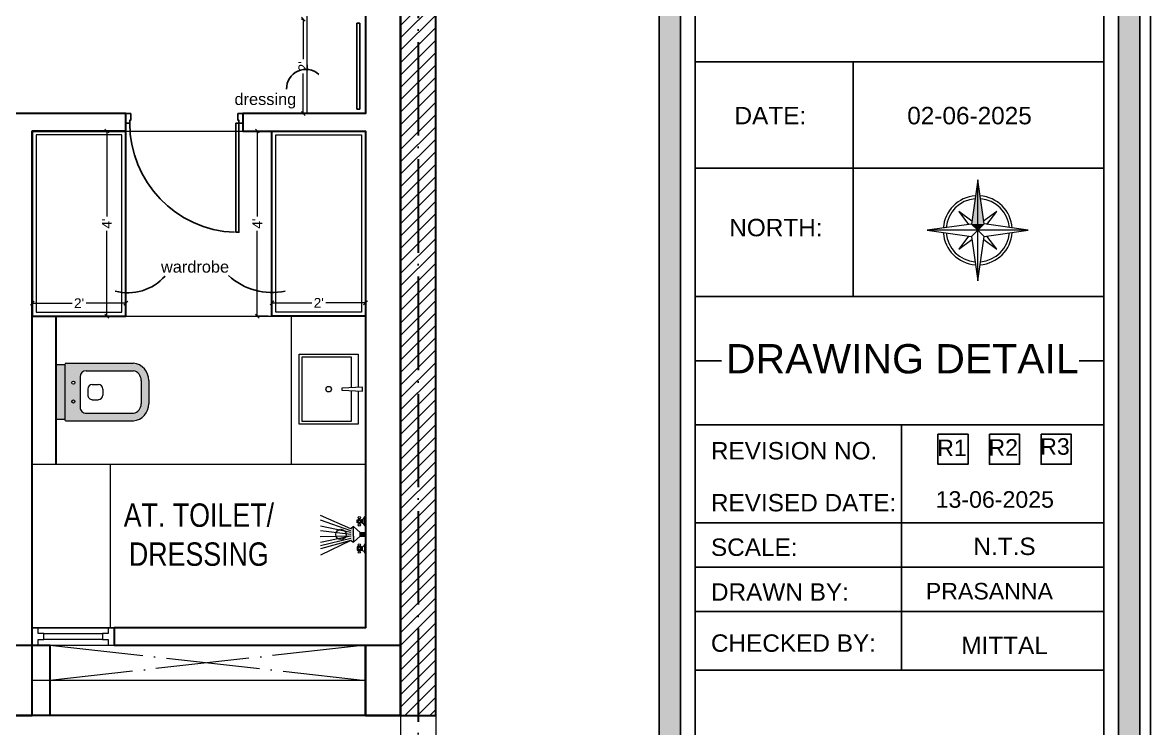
# Model space of a CAD drawing. Header units: millimetres. Extents: x 56222 to 154462, y -172610 to -121287.
# Drawn here: x 154163.2 to 154452.6, y -171728.3 to -171547.1 of the extents above; entities that cross this region are included whole.
import ezdxf
from ezdxf.enums import TextEntityAlignment as Align

# ---------------------------------------------------------------- set-up
doc = ezdxf.new("R2010")
doc.units = ezdxf.units.MM
doc.header["$MEASUREMENT"] = 0
doc.header["$PDMODE"] = 35
doc.linetypes.add('ACAD_ISO04W100', pattern=[30, 24, -3, 0, -3])
doc.layers.get('Defpoints').update_dxf_attribs({"color": 220})
doc.layers.add('AR DOOR', color=40, linetype='Continuous')
doc.layers.add('AR ELE-5', color=134, linetype='Continuous')
for name, color, linetype, lineweight in [('COLUMN', 1, 'Continuous', 30), ('dim05', 1, 'Continuous', 13), ('FURNITURE', 34, 'Continuous', 9), ('GROUND FLOOR', 7, 'Continuous', 9), ('GROUND FLOOR  ( HATCH )', 251, 'Continuous', 9), ('GROUND FLOOR  ( PLINE )', 251, 'Continuous', 30), ('GROUND FLOOR ( DW_RAIL )', 7, 'Continuous', 9), ('Labelling', 1, 'Continuous', 25), ('NAME PLATE', 7, 'Continuous', 25), ('SECOND FLOOR', 7, 'Continuous', 9), ('SECOND FLOOR  ( PLINE )', 251, 'Continuous', 30), ('SECOND FLOOR ( PLine )', 7, 'Continuous', 30), ('SECOND FLOOR ( TEXT )', 7, 'Continuous', 9), ('title block', 7, 'Continuous', 9), ('UTILITY', 48, 'Continuous', 9), ('wall', 7, 'Continuous', 30), ('X_PLOT', 1, 'Continuous', 9)]:
    doc.layers.add(name, color=color, linetype=linetype, lineweight=lineweight)
doc.styles.add('Arial', font='arial.ttf')
doc.styles.add('KATHA', font='swissc.ttf')
doc.styles.get("Standard").update_dxf_attribs({"font": 'arial.ttf', "height": 6})
doc.styles.add('style4', font='ARIALN.TTF')
doc.dimstyles.new('ISO-25', dxfattribs={"dimtxt": 2.5, "dimasz": 1, "dimexe": 0.5, "dimexo": 1, "dimtad": 0, "dimdec": 1, "dimlunit": 4, "dimtxsty": 'Standard', "dimblk": 'OBLIQUE', "dimcen": 2.5, "dimclrd": 1, "dimclre": 1, "dimclrt": 5, "dimadec": 0, "dimazin": 0, "dimtfac": 1, "dimtdec": 1, "dimtmove": 0, "dimatfit": 3, "dimfxl": 1, "dimlwd": -1, "dimarcsym": 0})

# ---------------------------------------------------------------- blocks, each defined once
blk = doc.blocks.new('*U168')
for points in [[(-40, 0), (0, 0), (0, 30), (10, 30), (10, 100), (-40, 100)], [(0, 0), (0, -1120), (30, -1120), (30, 0)], [(1160, 0), (1120, 0), (1120, 30), (1110, 30), (1110, 100), (1160, 100)]]:
    blk.add_lwpolyline(points, close=True)
at = {"layer": 'AR ELE-5', "linetype": 'ByBlock', "ltscale": 15}
blk.add_arc((-2, 1), 1122, 272.373, 359.9653, dxfattribs=at)
blk = doc.blocks.new('A$C3EC62B37')
at = {"layer": 'FURNITURE', "lineweight": 30, "ltscale": 0.25, "true_color": 0xffffff}
h = blk.add_hatch(color=7, dxfattribs=at)
h.dxf.hatch_style = 1
h.paths.add_polyline_path([(-12.22, 0), (-12.22, 2.35), (-26.26, 2.35), (-26.26, 0)])
h.paths.add_polyline_path([(-26.26, 2.35), (-12.22, 2.35, 0.414214), (-11.83, 2.74), (-11.83, 19.96, 0.388639), (-16.24, 23.87), (-22.38, 23.87, 0.379499), (-26.65, 19.96), (-26.65, 2.74, 0.414214)])
h.paths.add_polyline_path([(-15.35, 6.26), (-23.13, 6.26, -0.414214), (-24.7, 7.83), (-24.7, 19.96, -0.349567), (-22.37, 21.91), (-16.24, 21.91, -0.364948), (-13.78, 19.96), (-13.78, 7.83, -0.414214)], flags=16)
h.paths.add_polyline_path([(-18.46, 8.22), (-20.02, 8.22, -0.414214), (-21.2, 9.39), (-21.2, 10.96, -0.414214), (-20.02, 12.13), (-18.46, 12.13, -0.414214), (-17.28, 10.96), (-17.28, 9.39, -0.414214)], flags=0)
h.paths.add_polyline_path([(-22.06, 4.53, -1), (-21.27, 4.53, -1)], flags=16)
at = {"layer": 'FURNITURE', "color": 0, "linetype": 'ByBlock', "lineweight": -2}
for p, q in [((-22.24, 23.87), (-16.24, 23.87)), ((-22.24, 21.91), (-16.24, 21.91)), ((-26.65, 2.74), (-26.65, 19.96)), ((-24.7, 7.83), (-24.7, 19.96)), ((-13.78, 7.83), (-13.78, 19.96)), ((-11.83, 2.74), (-11.83, 19.96)), ((-20.02, 12.13), (-18.46, 12.13)), ((-21.2, 9.39), (-21.2, 10.96)), ((-17.28, 9.39), (-17.28, 10.96)), ((-23.13, 6.26), (-15.35, 6.26)), ((-20.02, 8.22), (-18.46, 8.22)), ((-26.26, 2.35), (-12.22, 2.35)), ((-26.26, 2.35), (-26.26, 0)), ((-26.26, 0), (-12.22, 0)), ((-26.26, 0), (-12.22, 0)), ((-12.22, 2.35), (-12.22, 0))]:
    blk.add_line(p, q, dxfattribs=at)
for centre in [(-21.66, 4.53), (-16.81, 4.53)]:
    blk.add_circle(centre, 0.391, dxfattribs=at)
for centre, radius, start, end in [((-22.31, 19.5), 4.37, 89.0873, 174.0395), ((-16.17, 19.5), 4.37, 5.9605, 90.9127), ((-22.31, 19.48), 2.44, 88.437, 168.6348), ((-16.17, 19.48), 2.44, 11.3652, 91.563), ((-20.02, 10.96), 1.17, 90, 180), ((-18.46, 10.96), 1.17, 0, 90), ((-20.02, 9.39), 1.17, 180, 270), ((-18.46, 9.39), 1.17, 270, 0), ((-23.13, 7.83), 1.57, 180, 270), ((-15.35, 7.83), 1.57, 270, 0), ((-26.26, 2.74), 0.391, 180, 270), ((-12.22, 2.74), 0.391, 270, 0)]:
    blk.add_arc(centre, radius, start, end, dxfattribs=at)
blk = doc.blocks.new('A$C07311617')
at = {"layer": 'UTILITY'}
h = blk.add_hatch(color=7, dxfattribs=at)
h.paths.add_polyline_path([(-3.13, 2.02), (-3.13, 0), (-3.74, 0), (-3.74, 0.46), (-3.74, 1.42)])
h.paths.add_polyline_path([(-3.13, 0), (-3.13, -0.46), (-3.13, -2.02), (-3.74, -1.59), (-3.74, -0.46), (-3.74, 0)])
h = blk.add_hatch(color=7, dxfattribs=at)
h.paths.add_polyline_path([(0, 0.46), (0, 0), (-1.35, 0), (-1.35, 0.46)])
h.paths.add_polyline_path([(0, 0), (0, -0.46), (-1.35, -0.46), (-1.35, 0)])
at = {"layer": 'UTILITY', "color": 7}
for p, q in [((-3.74, 1.42), (-11.52, 4.9)), ((-3.74, 0.94), (-11.52, 3.66)), ((-1.74, 3.79), (-1.74, 4.05)), ((-1.74, 2.99), (-1.74, 2.72)), ((-1.47, 3.79), (-1.47, 4.05)), ((-1.47, 2.99), (-1.47, 2.72)), ((-0.8, 3.9), (-0.8, 2.88)), ((-0.27, 2.44), (-0.27, 4.33)), ((-3.74, 0.46), (-11.52, 2.15)), ((-3.74, 0), (-11.52, 0.93)), ((-3.13, 2.02), (-3.74, 1.42)), ((-3.13, -0.46), (-3.13, 2.02)), ((-1.35, 0.46), (-3.13, 2.02)), ((-3.13, 0.46), (-3.13, 1.42)), ((-1.35, -0.46), (-1.35, 0.46)), ((-1.35, 0.46), (0, 0.46)), ((0, -0.46), (0, 0.46)), ((-3.74, -0.46), (-11.62, -0.61)), ((-3.74, -0.46), (-11.57, -2.09)), ((-3.74, -1.03), (-11.52, -2.96)), ((-3.74, -1.59), (-11.52, -5.3)), ((-3.74, -1.59), (-11.52, -3.73)), ((-3.74, -1.59), (-3.13, -2.02)), ((-3.13, -0.46), (-3.13, -2.02)), ((-1.35, -0.46), (-3.13, -2.02)), ((-1.35, -0.46), (0, -0.46)), ((-0.27, -2.68), (-0.27, -4.56)), ((-1.74, -3.22), (-1.74, -2.95)), ((-1.74, -4.02), (-1.74, -4.29)), ((-1.47, -3.22), (-1.47, -2.95)), ((-1.47, -4.02), (-1.47, -4.29)), ((-0.8, -4.13), (-0.8, -3.11))]:
    blk.add_line(p, q, dxfattribs=at)
for points in [[(-1.07, 2.99), (-2.14, 2.99), (-2.14, 3.79), (-1.07, 3.79)], [(-1.07, -3.22), (-2.14, -3.22), (-2.14, -4.02), (-1.07, -4.02)]]:
    blk.add_lwpolyline(points, close=True, dxfattribs=at)
for points in [[(-1.35, 0.46), (-3.13, 2.02)], [(-3.13, -2.02), (-1.35, -0.46)]]:
    blk.add_lwpolyline(points, dxfattribs=at)
for centre, radius in [((-1.6, 4.32), 0.298), ((-1.6, 3.39), 0.298), ((-6.31, 0), 1.33), ((-1.6, 2.45), 0.298), ((-1.6, -2.69), 0.298), ((-1.6, -3.62), 0.298), ((-1.6, -4.55), 0.298)]:
    blk.add_circle(centre, radius, dxfattribs=at)
for centre, start, end in [((-1.47, 5.26), 285.2551, 344.7449), ((-1.47, 1.52), 15.2551, 74.7449), ((-1.47, -1.75), 285.2551, 344.7449), ((-1.47, -5.49), 15.2551, 74.7449)]:
    blk.add_arc(centre, 1.52, start, end, dxfattribs=at)
blk = doc.blocks.new('_Oblique')
at = {"layer": 'wall', "color": 0, "lineweight": -2}
blk.add_line((-0.5, -0.5), (0.5, 0.5), dxfattribs=at)
blk = doc.blocks.new('*D452')
at = {"layer": 'Defpoints', "color": 0, "transparency": 16777216}
for p in [(154227.19, -171574.93), (154223.42, -171622.43), (154227.19, -171622.43)]:
    blk.add_point(p, dxfattribs=at)
at = {"layer": 'dim05', "color": 1, "linetype": 'Continuous', "lineweight": -2, "transparency": 16777216}
for p, q in [((154226.19, -171574.93), (154222.92, -171574.93)), ((154226.19, -171622.43), (154222.92, -171622.43))]:
    blk.add_line(p, q, dxfattribs=at)
at = {"layer": 'dim05', "color": 1, "linetype": 'Continuous', "transparency": 16777216}
for p, q in [((154223.42, -171574.93), (154223.42, -171596.85)), ((154223.42, -171622.43), (154223.42, -171600.51))]:
    blk.add_line(p, q, dxfattribs=at)
at = {"layer": 'dim05', "color": 1, "transparency": 16777216}
for p, rotation in [((154223.42, -171574.93), 90), ((154223.42, -171622.43), 270)]:
    blk.add_blockref('_Oblique', p, dxfattribs=dict(at, rotation=rotation))
at = {"layer": 'dim05', "color": 5, "lineweight": 25, "transparency": 16777216, "insert": (154223.42, -171598.68), "char_height": 2.5, "attachment_point": 5, "rotation": 90, "style": 'Arial'}
blk.add_mtext("4'", dxfattribs=at)
blk = doc.blocks.new('*D453')
at = {"layer": 'Defpoints', "color": 0, "transparency": 16777216}
for p in [(154186.69, -171574.93), (154184.8, -171622.43), (154186.69, -171622.43)]:
    blk.add_point(p, dxfattribs=at)
at = {"layer": 'dim05', "color": 1, "linetype": 'Continuous', "lineweight": -2, "transparency": 16777216}
for p, q in [((154185.69, -171574.93), (154184.3, -171574.93)), ((154185.69, -171622.43), (154184.3, -171622.43))]:
    blk.add_line(p, q, dxfattribs=at)
at = {"layer": 'dim05', "color": 1, "linetype": 'Continuous', "transparency": 16777216}
for p, q in [((154184.8, -171574.93), (154184.8, -171596.85)), ((154184.8, -171622.43), (154184.8, -171600.51))]:
    blk.add_line(p, q, dxfattribs=at)
at = {"layer": 'dim05', "color": 1, "transparency": 16777216}
for p, rotation in [((154184.8, -171574.93), 90), ((154184.8, -171622.43), 270)]:
    blk.add_blockref('_Oblique', p, dxfattribs=dict(at, rotation=rotation))
at = {"layer": 'dim05', "color": 5, "lineweight": 25, "transparency": 16777216, "insert": (154184.8, -171598.68), "char_height": 2.5, "attachment_point": 5, "rotation": 90, "style": 'Arial'}
blk.add_mtext("4'", dxfattribs=at)
blk = doc.blocks.new('*D454')
at = {"layer": 'Defpoints', "color": 0, "transparency": 16777216}
for p in [(154165.69, -171619.12), (154189.69, -171619.12), (154189.69, -171619.12)]:
    blk.add_point(p, dxfattribs=at)
at = {"layer": 'dim05', "color": 1, "linetype": 'Continuous', "lineweight": -2, "transparency": 16777216}
for p, q in [((154165.69, -171618.12), (154165.69, -171618.62)), ((154189.69, -171618.12), (154189.69, -171618.62))]:
    blk.add_line(p, q, dxfattribs=at)
at = {"layer": 'dim05', "color": 1, "linetype": 'Continuous', "transparency": 16777216}
for p, q in [((154165.69, -171619.12), (154175.89, -171619.12)), ((154189.69, -171619.12), (154179.49, -171619.12))]:
    blk.add_line(p, q, dxfattribs=at)
at = {"layer": 'dim05', "color": 1, "transparency": 16777216, "rotation": 180}
blk.add_blockref('_Oblique', (154165.69, -171619.12), dxfattribs=at)
at = {"layer": 'dim05', "color": 1, "transparency": 16777216}
blk.add_blockref('_Oblique', (154189.69, -171619.12), dxfattribs=at)
at = {"layer": 'dim05', "color": 5, "lineweight": 25, "transparency": 16777216, "insert": (154177.69, -171619.12), "char_height": 2.5, "attachment_point": 5, "style": 'Arial'}
blk.add_mtext("2'", dxfattribs=at)
blk = doc.blocks.new('*D455')
at = {"layer": 'Defpoints', "color": 0, "transparency": 16777216}
for p in [(154227.19, -171619.12), (154251.19, -171619.04), (154251.19, -171619.12)]:
    blk.add_point(p, dxfattribs=at)
at = {"layer": 'dim05', "color": 1, "linetype": 'Continuous', "lineweight": -2, "transparency": 16777216}
for p, q in [((154227.19, -171618.12), (154227.19, -171618.54)), ((154251.19, -171618.12), (154251.19, -171618.54))]:
    blk.add_line(p, q, dxfattribs=at)
at = {"layer": 'dim05', "color": 1, "linetype": 'Continuous', "transparency": 16777216}
for p, q in [((154227.19, -171619.04), (154237.39, -171619.04)), ((154251.19, -171619.04), (154240.99, -171619.04))]:
    blk.add_line(p, q, dxfattribs=at)
at = {"layer": 'dim05', "color": 1, "transparency": 16777216, "rotation": 180}
blk.add_blockref('_Oblique', (154227.19, -171619.04), dxfattribs=at)
at = {"layer": 'dim05', "color": 1, "transparency": 16777216}
blk.add_blockref('_Oblique', (154251.19, -171619.04), dxfattribs=at)
at = {"layer": 'dim05', "color": 5, "lineweight": 25, "transparency": 16777216, "insert": (154239.19, -171619.04), "char_height": 2.5, "attachment_point": 5, "style": 'Arial'}
blk.add_mtext("2'", dxfattribs=at)
blk = doc.blocks.new('*D464')
at = {"layer": 'Defpoints', "color": 0, "transparency": 16777216}
for p in [(154236.19, -171546.21), (154235.22, -171570.43), (154236.19, -171570.43)]:
    blk.add_point(p, dxfattribs=at)
at = {"layer": 'dim05', "color": 1, "linetype": 'Continuous', "lineweight": -2, "transparency": 16777216}
for p, q in [((154235.19, -171546.21), (154234.72, -171546.21)), ((154235.19, -171570.43), (154234.72, -171570.43))]:
    blk.add_line(p, q, dxfattribs=at)
at = {"layer": 'dim05', "color": 1, "linetype": 'Continuous', "transparency": 16777216}
for p, q in [((154235.22, -171546.21), (154235.22, -171556.52)), ((154235.22, -171570.43), (154235.22, -171560.12))]:
    blk.add_line(p, q, dxfattribs=at)
at = {"layer": 'dim05', "color": 1, "transparency": 16777216}
for p, rotation in [((154235.22, -171546.21), 90), ((154235.22, -171570.43), 270)]:
    blk.add_blockref('_Oblique', p, dxfattribs=dict(at, rotation=rotation))
at = {"layer": 'dim05', "color": 5, "lineweight": 25, "transparency": 16777216, "insert": (154235.22, -171558.32), "char_height": 2.5, "attachment_point": 5, "rotation": 90, "style": 'Arial'}
blk.add_mtext("2'", dxfattribs=at)
blk = doc.blocks.new('4t')
at = {"transparency": 33554607}
h = blk.add_hatch(color=1, dxfattribs=at)
h.dxf.hatch_style = 1
h.paths.add_polyline_path([(45531.33, -35822.29), (45529.23, -35821.83), (45528.09, -35837.01)])
h = blk.add_hatch(color=1, dxfattribs=at)
h.dxf.hatch_style = 1
h.paths.add_polyline_path([(45533.44, -35822.75), (45531.33, -35822.29), (45528.09, -35837.01)])
h = blk.add_hatch(color=1, dxfattribs=at)
h.dxf.hatch_style = 1
h.paths.add_polyline_path([(45531.8, -35820.19), (45529.23, -35821.83), (45531.33, -35822.29)])
h = blk.add_hatch(color=1, dxfattribs=at)
h.dxf.hatch_style = 1
h.paths.add_polyline_path([(45531.8, -35820.19), (45531.33, -35822.29), (45533.44, -35822.75)])
at = {"layer": 'title block', "color": 7, "lineweight": 9}
for p, q in [((45535.51, -35803.37), (45530.16, -35817.62)), ((45535.51, -35803.37), (45531.8, -35820.19)), ((45534.36, -35818.55), (45535.51, -35803.37)), ((45530.5, -35816.7), (45526.88, -35812.49)), ((45526.88, -35812.49), (45529.18, -35817.55)), ((45539.5, -35815.27), (45534.44, -35817.57)), ((45535.28, -35818.89), (45539.5, -35815.27)), ((45530.16, -35817.62), (45514.98, -35816.48)), ((45514.98, -35816.48), (45529.23, -35821.83)), ((45514.98, -35816.48), (45531.8, -35820.19)), ((45531.8, -35820.19), (45530.16, -35817.62)), ((45534.36, -35818.55), (45531.8, -35820.19)), ((45548.62, -35823.9), (45534.36, -35818.55)), ((45528.31, -35821.48), (45524.1, -35825.11)), ((45524.1, -35825.11), (45529.16, -35822.81)), ((45531.8, -35820.19), (45528.09, -35837.01)), ((45529.23, -35821.83), (45528.09, -35837.01)), ((45528.09, -35837.01), (45533.44, -35822.75)), ((45531.8, -35820.19), (45529.23, -35821.83)), ((45533.44, -35822.75), (45531.8, -35820.19)), ((45531.8, -35820.19), (45548.62, -35823.9)), ((45533.44, -35822.75), (45548.62, -35823.9)), ((45536.71, -35827.89), (45534.42, -35822.83)), ((45533.09, -35823.67), (45536.71, -35827.89))]:
    blk.add_line(p, q, dxfattribs=at)
for radius, start, end in [(11.79, 81.36, 163.7665), (10.83, 82.4286, 162.6979), (10.83, 352.4286, 72.6979), (11.79, 351.36, 73.7665), (11.79, 171.36, 253.7665), (10.83, 172.4286, 252.6979), (11.79, 261.36, 343.7665), (10.83, 262.4286, 342.6979)]:
    blk.add_arc((45531.8, -35820.19), radius, start, end, dxfattribs=at)
blk = doc.blocks.new('LAYOUT FILE')
at = {"layer": 'NAME PLATE', "true_color": 0xd39e00}
h = blk.add_hatch(color=42, dxfattribs=at)
h.paths.add_polyline_path([(3346889.83, -513806.18), (3346889.83, -514260.7), (3347535.56, -514260.7), (3347535.56, -513806.18)])
h.paths.add_polyline_path([(3346894.36, -513810.71), (3347531.03, -513810.71), (3347531.03, -514256.17), (3346894.36, -514256.17)], flags=16)
blk.add_hatch(color=42, dxfattribs=at).paths.add_polyline_path([(3347433.6, -514256.17), (3347438.13, -514256.17), (3347438.13, -513806.18), (3347433.6, -513806.18)])
at = {"layer": 'NAME PLATE', "color": 42, "true_color": 0xd39e00}
for p, q in [((3347527.96, -513994.31), (3347441.2, -513994.31)), ((3347474.77, -513994.31), (3347474.77, -514044.12)), ((3347527.96, -514016.86), (3347441.2, -514016.86)), ((3347527.96, -514044.12), (3347441.2, -514044.12)), ((3347441.2, -514044.12), (3347441.2, -514123.43)), ((3347527.96, -514044.12), (3347527.96, -514123.43)), ((3347441.2, -514057.72), (3347446.81, -514057.72)), ((3347522.72, -514057.72), (3347527.96, -514057.72)), ((3347441.2, -514071.32), (3347527.96, -514071.32)), ((3347484.98, -514123.43), (3347484.98, -514071.32)), ((3347527.96, -514092.16), (3347441.2, -514092.16)), ((3347527.96, -514101.55), (3347441.2, -514101.55)), ((3347527.96, -514110.94), (3347441.2, -514110.94)), ((3347441.2, -514123.43), (3347527.96, -514123.43))]:
    blk.add_line(p, q, dxfattribs=at)
for points in [[(3346887.56, -513803.91), (3347537.83, -513803.91), (3347537.83, -514262.96), (3346887.56, -514262.96)], [(3346889.83, -513806.18), (3347535.56, -513806.18), (3347535.56, -514260.7), (3346889.83, -514260.7)], [(3347433.6, -514256.17), (3347433.6, -513806.18), (3347438.13, -513806.18), (3347438.13, -514256.17)], [(3346894.36, -513810.71), (3347531.03, -513810.71), (3347531.03, -514256.17), (3346894.36, -514256.17)], [(3347441.2, -514252.44), (3347441.2, -513814.44), (3347527.96, -513814.44), (3347527.96, -514252.44)], [(3347492.73, -514073.33), (3347499.12, -514073.33), (3347499.12, -514079.72), (3347492.73, -514079.72)], [(3347503.67, -514073.33), (3347510.06, -514073.33), (3347510.06, -514079.72), (3347503.67, -514079.72)], [(3347514.62, -514073.33), (3347521.01, -514073.33), (3347521.01, -514079.72), (3347514.62, -514079.72)]]:
    blk.add_lwpolyline(points, close=True, dxfattribs=at)
at = {"layer": 'NAME PLATE', "xscale": 0.6215000753186287, "yscale": 0.6215000753186287, "zscale": 0.6215000753186287, "rotation": 192.4367586503128}
blk.add_blockref('4t', (3379929.61, -529675.58), dxfattribs=at)
at = {"layer": 'NAME PLATE', "style": 'Arial'}
for s, height, p in [('DATE:', 3.699, (3347457.17, -514007.54)), ('02-06-2025', 3.699, (3347499.44, -514007.54)), ('NORTH:', 3.699, (3347458.35, -514031.31)), ('DRAWING DETAIL', 6.2234, (3347485.18, -514060.42)), ('REVISION NO.', 3.6986, (3347462.21, -514078.69)), ('REVISED DATE: ', 3.6986, (3347464.94, -514089.72)), ('SCALE:', 3.699, (3347453.75, -514099.17)), ('DRAWN BY:', 3.699, (3347459.2, -514108.68)), ('CHECKED BY:', 3.6986, (3347462.07, -514119.53)), ('MITTAL', 3.699, (3347506.87, -514120.02))]:
    blk.add_text(s, height=height, dxfattribs=at).set_placement(p, align=Align.CENTER)
at = {"layer": 'NAME PLATE', "insert": (3347506.87, -514095.29, 0), "char_height": 3.699, "width": 7.2187, "attachment_point": 2, "style": 'Arial'}
blk.add_mtext('N.T.S', dxfattribs=at)

msp = doc.modelspace()

# ---------------------------------------------------------------- hatches: boundary and pattern name
at = {"layer": 'GROUND FLOOR  ( HATCH )'}
h = msp.add_hatch(dxfattribs=at)
h.set_pattern_fill('ANSI31', color=6, scale=18, style=0)
h.set_pattern_definition([(45, (37728.5049, -9105.756), (-1.590990258, 1.590990258), [])])
h.paths.add_polyline_path([(154269.1908, -171381.4304), (154260.1908, -171381.4304), (154260.1908, -171724.9305), (154269.1908, -171724.9305)])

# ---------------------------------------------------------------- linework, layer by layer
at = {"color": 5}
msp.add_lwpolyline([(154248.9937, -171547.2695), (154249.7098, -171547.2695), (154249.7098, -171569.3148), (154248.9937, -171569.3148)], close=True, dxfattribs=at)
at = {"layer": 'COLUMN'}
for points in [[(154161.1908, -171706.9304), (154170.1908, -171706.9304), (154170.1908, -171724.9304), (154161.1908, -171724.9304)], [(154251.1908, -171706.9304), (154260.1908, -171706.9304), (154260.1908, -171724.9304), (154251.1908, -171724.9304)]]:
    msp.add_lwpolyline(points, close=True, dxfattribs=at)
at = {"layer": 'Defpoints', "color": 6, "lineweight": 30}
msp.add_lwpolyline([(153859.6908, -171414.4304), (154260.1908, -171414.4304), (154260.1908, -171724.9304), (153859.6908, -171724.9304)], close=True, dxfattribs=at)
at = {"layer": 'FURNITURE'}
for p, q in [((154236.1908, -171570.4304), (154236.1908, -171528.1971)), ((154232.1908, -171660.4304), (154232.1908, -171622.4304))]:
    msp.add_line(p, q, dxfattribs=at)
at = {"layer": 'FURNITURE', "lineweight": 30}
for points in [[(154189.6908, -171574.9304), (154165.6908, -171574.9304), (154165.6908, -171622.4304), (154189.6908, -171622.4304)], [(154227.1908, -171574.9304), (154251.1908, -171574.9304), (154251.1908, -171622.4304), (154227.1908, -171622.4304)]]:
    msp.add_lwpolyline(points, close=True, dxfattribs=at)
at = {"layer": 'FURNITURE'}
for points in [[(154166.6908, -171575.9304), (154166.6908, -171621.4304), (154188.6908, -171621.4304), (154188.6908, -171575.9304)], [(154250.1908, -171575.9304), (154250.1908, -171621.4304), (154228.1908, -171621.4304), (154228.1908, -171575.9304)], [(154245.0727, -171640.9013), (154245.0724, -171641.4729), (154250.3691, -171641.7308), (154250.3699, -171640.6505)], [(154185.6908, -171702.4304), (154165.6908, -171702.4304), (154165.6908, -171660.4304), (154185.6908, -171660.4304)]]:
    msp.add_lwpolyline(points, close=True, dxfattribs=at)
for points in [[(154249.2889, -171641.6782), (154249.2745, -171650.1892), (154234.1805, -171650.1804), (154234.2011, -171632.1805), (154249.2951, -171632.1892), (154249.2896, -171640.7016)], [(154247.4886, -171641.5905), (154247.4745, -171649.4678), (154234.9012, -171649.4608), (154234.9208, -171632.9011), (154247.4942, -171632.9082), (154247.4891, -171640.7869)]]:
    msp.add_lwpolyline(points, dxfattribs=at)
msp.add_circle((154241.7275, -171641.1848), 0.7202, dxfattribs=at)
at = {"layer": 'GROUND FLOOR'}
for p, q in [((154260.1908, -171341.3816), (154260.1908, -171862.3144)), ((154269.1908, -171341.3816), (154269.1908, -171862.3144)), ((154165.6908, -171622.4304), (154251.1908, -171622.4304)), ((154165.6908, -171660.4304), (154251.1908, -171660.4304)), ((154186.6908, -171702.4304), (154186.6908, -171706.9304))]:
    msp.add_line(p, q, dxfattribs=at)
at = {"layer": 'GROUND FLOOR', "color": 1, "linetype": 'ACAD_ISO04W100'}
msp.add_line((154264.6908, -171341.3816), (154264.6908, -171724.9304), dxfattribs=at)
at = {"layer": 'GROUND FLOOR', "color": 6, "lineweight": 30}
msp.add_lwpolyline([(154269.1908, -171381.4304), (154260.1908, -171381.4304), (154260.1908, -171724.9305), (154269.1908, -171724.9305)], close=True, dxfattribs=at)
at = {"layer": 'GROUND FLOOR  ( PLINE )'}
msp.add_lwpolyline([(154171.6908, -171622.4304), (154171.6908, -171660.4304)], dxfattribs=at)
at = {"layer": 'GROUND FLOOR ( DW_RAIL )'}
msp.add_lwpolyline([(154186.6908, -171702.4304), (154185.1908, -171702.4304), (154185.1908, -171703.9304), (154183.6908, -171703.9304), (154183.6908, -171705.4304), (154168.6908, -171705.4304), (154168.6908, -171703.9304), (154167.1908, -171703.9304), (154167.1908, -171702.4304), (154165.6908, -171702.4304), (154165.6908, -171706.9304), (154167.1908, -171706.9304), (154167.1908, -171705.4304), (154168.6908, -171705.4304), (154168.6908, -171703.9304), (154183.6908, -171703.9304), (154183.6908, -171705.4304), (154185.1908, -171705.4304), (154185.1908, -171706.9304), (154186.6908, -171706.9304), (154186.6908, -171702.4304), (154165.6908, -171702.4304), (154165.6908, -171706.9304), (154186.6908, -171706.9304)], close=True, dxfattribs=at)
at = {"layer": 'Labelling', "color": 1}
for centre, radius, start, end in [((154235.8713, -171564.0256, -0.0704), 4.9265, 47.460959, 181.868625), ((154190.2788, -171603.836), 12.6189, 254.854682, 318.663269), ((154227.1393, -171600.0651), 16.3225, 227.1959, 282.239494)]:
    msp.add_arc(centre, radius, start, end, dxfattribs=at)
at = {"layer": 'SECOND FLOOR'}
for p, q in [((154251.1908, -171418.9304), (154251.1908, -171570.4304)), ((154140.1908, -171570.4304), (154189.6908, -171570.4304)), ((154189.6908, -171570.4304), (154189.6908, -171574.9304)), ((154219.6908, -171570.4304), (154251.1908, -171570.4304)), ((154219.6908, -171570.4304), (154219.6908, -171574.9304)), ((154165.6908, -171574.9304), (154165.6908, -171724.9304)), ((154165.6908, -171574.9304), (154251.1908, -171574.9304)), ((154251.1908, -171574.9304), (154251.1908, -171702.4304)), ((154165.6908, -171702.4304), (154251.1908, -171702.4304)), ((154165.6908, -171706.9304), (154251.1908, -171706.9304)), ((154251.1908, -171706.9304), (154251.1908, -171724.9304)), ((154251.1908, -171715.9304), (154165.6908, -171715.9304)), ((154260.1908, -171724.9304), (153859.6908, -171724.9304))]:
    msp.add_line(p, q, dxfattribs=at)
at = {"layer": 'SECOND FLOOR', "color": 1, "linetype": 'ACAD_ISO04W100'}
for p, q in [((154170.1908, -171706.9304), (154251.1908, -171715.9304)), ((154251.1908, -171706.9304), (154170.1908, -171715.9304))]:
    msp.add_line(p, q, dxfattribs=at)
at = {"layer": 'SECOND FLOOR  ( PLINE )'}
msp.add_lwpolyline([(154260.1908, -171414.4304), (154215.1908, -171414.4304), (154215.1908, -171418.9304), (154251.1908, -171418.9304), (154251.1908, -171570.4304), (154219.6908, -171570.4304), (154219.6908, -171574.9304), (154251.1908, -171574.9304), (154251.1908, -171702.4304), (154186.6908, -171702.4304), (154186.6908, -171706.9304), (154251.1908, -171706.9304), (154251.1908, -171724.9304), (154260.1908, -171724.9304)], close=True, dxfattribs=at)
at = {"layer": 'SECOND FLOOR ( PLine )'}
msp.add_lwpolyline([(154165.6908, -171574.9304), (154189.6908, -171574.9304), (154189.6908, -171570.4304), (154140.1908, -171570.4304), (154140.1908, -171574.9304), (154161.1908, -171574.9304), (154161.1908, -171724.9304), (154165.6908, -171724.9304)], close=True, dxfattribs=at)
at = {"layer": 'X_PLOT', "linetype": 'ACAD_ISO04W100', "lineweight": 30}
msp.add_line((154264.6908, -171341.3816), (154264.6908, -171837.1804), dxfattribs=at)

# ---------------------------------------------------------------- block references
at = {"layer": 'AR DOOR', "linetype": 'ByBlock', "lineweight": -2, "extrusion": (0, 0, -1), "xscale": 0.02500000000004618, "yscale": 0.02500000000004618, "zscale": -0.02500000000004618}
msp.add_blockref('*U168', (-154218.6908, -171572.9304), dxfattribs=at)
at = {"layer": 'FURNITURE', "rotation": 270.0000000028459}
msp.add_blockref('A$C3EC62B37', (154171.6908, -171661.1694), dxfattribs=at)
at = {"layer": 'FURNITURE', "lineweight": 18, "rotation": 0.03312803684924393}
msp.add_blockref('A$C07311617', (154251.1908, -171678.477), dxfattribs=at)
at = {"layer": 'NAME PLATE', "lineweight": 0, "xscale": 1.209046105522275, "yscale": 1.209046105522275, "zscale": 1.209046105522275}
msp.add_blockref('LAYOUT FILE', (-3892875.0004, 449885.6096, 0.1256), dxfattribs=at)

# ---------------------------------------------------------------- texts
at = {"layer": 'Labelling', "color": 1, "char_height": 3, "width": 33.454272, "attachment_point": 5, "style": 'style4'}
for s, insert in [('\\A1;\\pxql;{\\fArial|b0|i0|c0|p34;\\Pdressing}', (154234.2987, -171564.6949, -0.0704)), ('\\A1;\\pxql;{\\fArial|b0|i0|c0|p34;wardrobe}', (154215.4344, -171609.7901))]:
    msp.add_mtext(s, dxfattribs=dict(at, insert=insert))
at = {"layer": 'NAME PLATE', "style": 'Arial'}
for s, p in [('13-06-2025', (154412.6443, -171671.6293, 0.1256)), ('PRASANNA', (154411.2581, -171695.1677, 0.1256))]:
    msp.add_text(s, height=4.24568, dxfattribs=at).set_placement(p, align=Align.CENTER)
at = {"layer": 'NAME PLATE', "char_height": 4.24568, "width": 5.841591, "attachment_point": 2, "style": 'Arial'}
for s, insert in [('R1', (154401.6578, -171654.1345, 0.1256)), ('R2', (154414.8058, -171654.0411, 0.1256)), ('R3', (154428.0803, -171653.7819, 0.1256))]:
    msp.add_mtext(s, dxfattribs=dict(at, insert=insert))
at = {"layer": 'SECOND FLOOR ( TEXT )', "insert": (154208.4281, -171678.5695), "char_height": 6, "attachment_point": 5, "style": 'KATHA'}
msp.add_mtext('AT. TOILET/\\PDRESSING', dxfattribs=at)

# ---------------------------------------------------------------- dimensions: what is measured, and where the dimension line sits
at = {"layer": 'dim05', "color": 27, "lineweight": 25, "true_color": 0x7d5120}
for base, p1, p2, override, picture, middle in [((154235.2158, -171570.4304), (154236.1908, -171546.2089), (154236.1908, -171570.4304), {"dimtxsty": 'Arial'}, '*D464', (154235.2158, -171558.3197)), ((154184.795593524, -171622.4304499175), (154186.6908325237, -171574.9304499174), (154186.6908325237, -171622.4304499174), {"dimdec": 0, "dimtxsty": 'Arial'}, '*D453', (154184.7955935239, -171598.6804499175)), ((154223.42028202, -171622.4304499175), (154227.1908325237, -171574.9304499174), (154227.1908325237, -171622.4304499174), {"dimdec": 0, "dimtxsty": 'Arial'}, '*D452', (154223.4202820199, -171598.6804499175))]:
    dim = msp.add_linear_dim(base=base, p1=p1, p2=p2, angle=90, dimstyle='ISO-25', override=override, dxfattribs=at)
    dim.commit()
    dim.dimension.update_dxf_attribs({"geometry": picture, "text_midpoint": middle})
for base, p1, p2, picture, middle in [((154189.6908, -171619.1224), (154165.6908, -171619.1224), (154189.6908, -171619.1224), '*D454', (154177.6908, -171619.1224)), ((154251.1908, -171619.0436), (154227.1908, -171619.1224), (154251.1908, -171619.1224), '*D455', (154239.1908, -171619.0436))]:
    dim = msp.add_linear_dim(base=base, p1=p1, p2=p2, dimstyle='ISO-25', override={"dimtxsty": 'Arial'}, dxfattribs=at)
    dim.commit()
    dim.dimension.update_dxf_attribs({"geometry": picture, "text_midpoint": middle})

doc.saveas('drawing.dxf')
